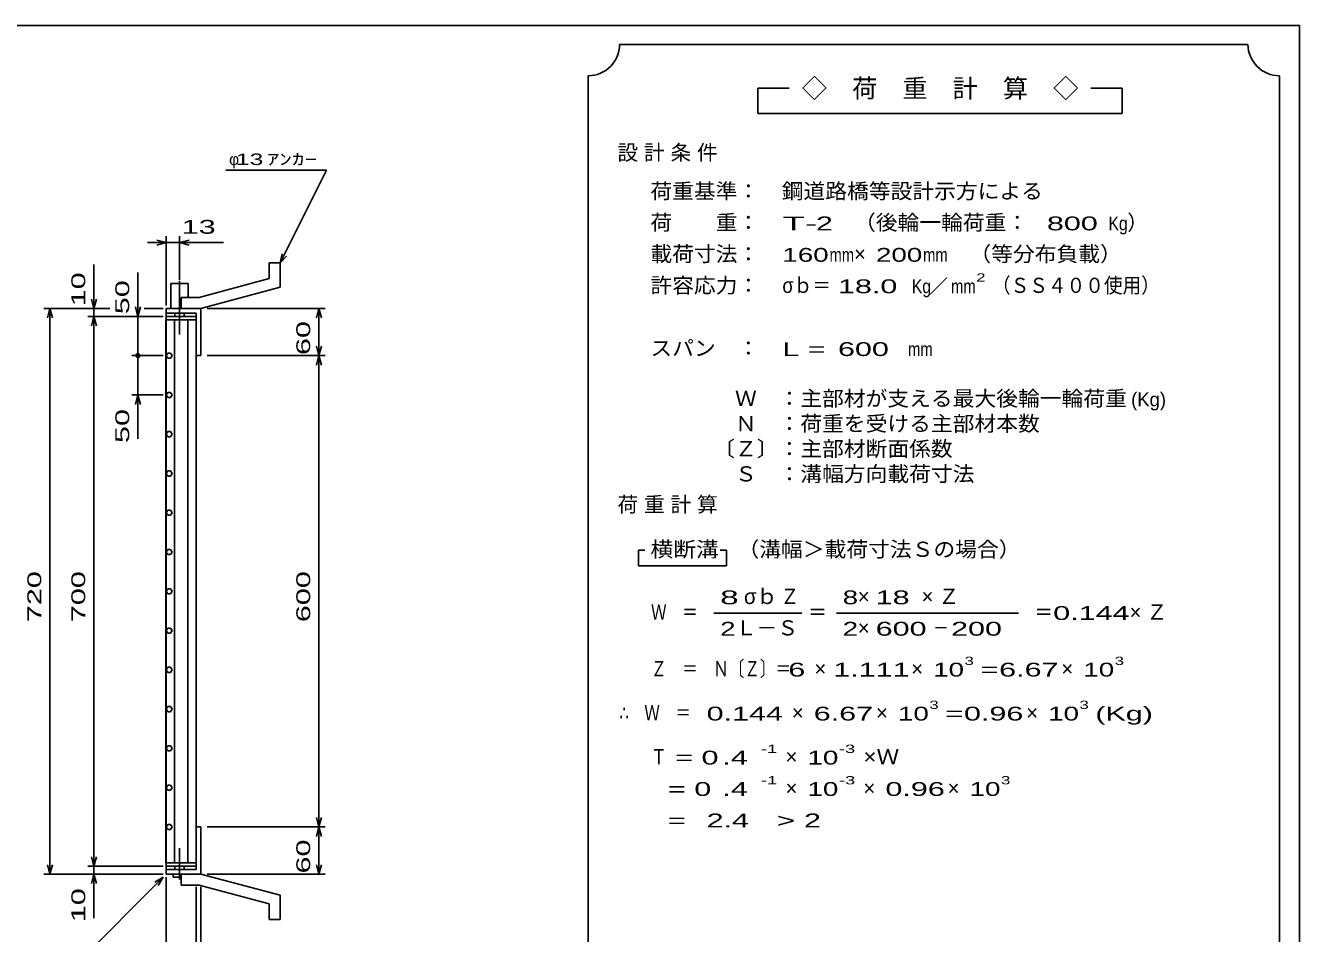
# Model space of a CAD drawing. Units: millimetres, scale not verified. Extents: x -1456 to 1385, y -1026 to 843.
# Drawn here: x -237 to 1385, y -313 to 843 of the extents above; entities that cross this region are included whole.
import ezdxf
from ezdxf.enums import TextEntityAlignment as Align

# ---------------------------------------------------------------- set-up
doc = ezdxf.new("R2010")
doc.units = ezdxf.units.MM
doc.header["$LTSCALE"] = 8
doc.linetypes.add('LONG_DASHED_DOTTED', pattern=[15.25, 12, -1.5, 0.25, -1.5])
for name, color, linetype, lineweight in [('0_2', 150, 'Continuous', 25), ('16', 3, 'Continuous', 25), ('19', 6, 'Continuous', 25), ('22', 4, 'Continuous', 25), ('24', 2, 'Continuous', 25)]:
    doc.layers.add(name, color=color, linetype=linetype, lineweight=lineweight)
doc.styles.add('ベクトル', font='')
doc.styles.get('ベクトル').set_extended_font_data('ベクトル')

msp = doc.modelspace()

# ---------------------------------------------------------------- linework, layer by layer
at = {"layer": '0_2'}
for p, q in [((-1383.2, 842.8), (1384.8, 842.8)), ((1384.8, 842.8), (1384.8, -917.2))]:
    msp.add_line(p, q, dxfattribs=at)
at = {"layer": '16'}
for p, q in [((-20, 472.5), (-58, 472.5)), ((-58, 472.5), (-58, 468)), ((-20, 468), (-20, 472.5)), ((-58.7, -223), (-58.7, 468)), ((-58.7, 468), (-58, 468)), ((-58, 468), (-20, 468)), ((-58, 468), (-58, -223)), ((-20, 468), (-58, 468)), ((-47.5, 468), (-47.5, -223)), ((-30.5, -223), (-30.5, 468)), ((-20, -223), (-20, 468)), ((-56.146, 425.735), (-58, 422.475)), ((-58, 422.475), (-56.104, 419.24)), ((-52.396, 425.76), (-56.146, 425.735)), ((-50.5, 422.5), (-52.396, 425.76)), ((-52.354, 419.265), (-50.5, 422.525)), ((-56.104, 419.24), (-52.354, 419.265)), ((-56.146, 375.735), (-58, 372.475)), ((-52.396, 375.76), (-56.146, 375.735)), ((-50.5, 372.5), (-52.396, 375.76)), ((-58, 372.475), (-56.104, 369.24)), ((-56.104, 369.24), (-52.354, 369.265)), ((-52.354, 369.265), (-50.5, 372.525)), ((-56.146, 325.735), (-58, 322.475)), ((-52.396, 325.76), (-56.146, 325.735)), ((-50.5, 322.5), (-52.396, 325.76)), ((-58, 322.475), (-56.104, 319.24)), ((-56.104, 319.24), (-52.354, 319.265)), ((-52.354, 319.265), (-50.5, 322.525)), ((-52.396, 275.76), (-56.146, 275.735)), ((-50.5, 272.5), (-52.396, 275.76)), ((-56.146, 275.735), (-58, 272.475)), ((-58, 272.475), (-56.104, 269.24)), ((-56.104, 269.24), (-52.354, 269.265)), ((-52.354, 269.265), (-50.5, 272.525)), ((-56.146, 225.735), (-58, 222.475)), ((-58, 222.475), (-56.104, 219.24)), ((-52.396, 225.76), (-56.146, 225.735)), ((-56.104, 219.24), (-52.354, 219.265)), ((-50.5, 222.5), (-52.396, 225.76)), ((-52.354, 219.265), (-50.5, 222.525)), ((-56.146, 175.735), (-58, 172.475)), ((-58, 172.475), (-56.104, 169.24)), ((-52.396, 175.76), (-56.146, 175.735)), ((-56.104, 169.24), (-52.354, 169.265)), ((-50.5, 172.5), (-52.396, 175.76)), ((-52.354, 169.265), (-50.5, 172.525)), ((-56.146, 125.735), (-58, 122.475)), ((-58, 122.475), (-56.104, 119.24)), ((-52.396, 125.76), (-56.146, 125.735)), ((-56.104, 119.24), (-52.354, 119.265)), ((-50.5, 122.5), (-52.396, 125.76)), ((-52.354, 119.265), (-50.5, 122.525)), ((-56.146, 75.735), (-58, 72.475)), ((-58, 72.475), (-56.104, 69.24)), ((-52.396, 75.76), (-56.146, 75.735)), ((-56.104, 69.24), (-52.354, 69.265)), ((-50.5, 72.5), (-52.396, 75.76)), ((-52.354, 69.265), (-50.5, 72.525)), ((-56.146, 25.735), (-58, 22.475)), ((-58, 22.475), (-56.104, 19.24)), ((-52.396, 25.76), (-56.146, 25.735)), ((-56.104, 19.24), (-52.354, 19.265)), ((-50.5, 22.5), (-52.396, 25.76)), ((-52.354, 19.265), (-50.5, 22.525)), ((-56.146, -24.265), (-58, -27.525)), ((-58, -27.525), (-56.104, -30.76)), ((-52.396, -24.24), (-56.146, -24.265)), ((-56.104, -30.76), (-52.354, -30.735)), ((-50.5, -27.5), (-52.396, -24.24)), ((-52.354, -30.735), (-50.5, -27.475)), ((-56.146, -74.265), (-58, -77.525)), ((-58, -77.525), (-56.104, -80.76)), ((-52.396, -74.24), (-56.146, -74.265)), ((-56.104, -80.76), (-52.354, -80.735)), ((-50.5, -77.5), (-52.396, -74.24)), ((-52.354, -80.735), (-50.5, -77.475)), ((-56.146, -124.265), (-58, -127.525)), ((-58, -127.525), (-56.104, -130.76)), ((-52.396, -124.24), (-56.146, -124.265)), ((-50.5, -127.5), (-52.396, -124.24)), ((-52.354, -130.735), (-50.5, -127.475)), ((-56.104, -130.76), (-52.354, -130.735)), ((-56.146, -174.265), (-58, -177.525)), ((-58, -177.525), (-56.104, -180.76)), ((-52.396, -174.24), (-56.146, -174.265)), ((-50.5, -177.5), (-52.396, -174.24)), ((-52.354, -180.735), (-50.5, -177.475)), ((-56.104, -180.76), (-52.354, -180.735)), ((-58, -223), (-58.7, -223)), ((-58, -223), (-20, -223)), ((-58, -227.5), (-58, -223)), ((-58, -223), (-20, -223)), ((-20, -223), (-20, -227.5)), ((-20, -227.5), (-58, -227.5))]:
    msp.add_line(p, q, dxfattribs=at)
at = {"layer": '19'}
for p, q in [((73, 540.5), (87, 540.5)), ((73, 520.5), (73, 540.5)), ((87, 509.5), (87, 540.5)), ((73, 520.5), (-16, 496.5)), ((-52, 482.5), (-52, 514.5)), ((-52, 514.5), (-30, 514.5)), ((-30, 496.5), (-30, 514.5)), ((-14, 482.5), (87, 509.5)), ((-39, 496.5), (-16, 496.5)), ((-39, 482.5), (-39, 496.5)), ((-58, 472.5), (-58, 482.5)), ((-58, 476.5), (-58, 482.5)), ((-58, 482.5), (-15, 482.5)), ((-20, 476.5), (-58, 476.5)), ((-47, 472.5), (-47, 476.5)), ((-39, 482.5), (-14, 482.5)), ((-35, 476.5), (-35, 472.5)), ((-20, 422.5), (-20, 476.5)), ((-15, 482.5), (-14, 481.5)), ((-14, 481.5), (-14, 422.5)), ((-14, 422.5), (-20, 422.5)), ((-14, -177.5), (-20, -177.5)), ((-20, -177.5), (-20, -231.5)), ((-14, -236.5), (-14, -177.5)), ((-58, -231.5), (-58, -221.5)), ((-58, -231.5), (-58, -237.5)), ((-20, -231.5), (-58, -231.5)), ((-58, -237.5), (-15, -237.5)), ((-49, -241.5), (-49, -237.5)), ((-49, -241.5), (-39, -241.5)), ((-47, -227.5), (-47, -231.5)), ((-39, -237.5), (-14, -237.5)), ((-39, -251.5), (-39, -237.5)), ((-35, -231.5), (-35, -227.5)), ((-15, -237.5), (-14, -236.5)), ((-14, -237.5), (87, -264.5)), ((-39, -251.5), (-16, -251.5)), ((73, -275.5), (-16, -251.5)), ((73, -295.5), (73, -275.5)), ((87, -295.5), (87, -264.5)), ((73, -295.5), (87, -295.5))]:
    msp.add_line(p, q, dxfattribs=at)
at = {"layer": '19', "linetype": 'LONG_DASHED_DOTTED'}
for p, q in [((-41, 517.5), (-41, 449.5)), ((-41, -244.5), (-41, -204.5))]:
    msp.add_line(p, q, dxfattribs=at)
at = {"layer": '22'}
for p, q in [((18, 658.5), (146, 658.5)), ((87, 540.5), (146, 658.5)), ((-58, 566.5), (-70, 569.7)), ((-58, 486.5), (-58, 574.5)), ((-41, 518.496), (-41, 574.5)), ((-41, 566.5), (-29, 569.7)), ((-82, 566.5), (-58, 566.5)), ((-70, 563.3), (-58, 566.5)), ((-58, 566.5), (-41, 566.5)), ((-29, 563.3), (-41, 566.5)), ((-41, 566.5), (15, 566.5)), ((87, 540.5), (89.4, 552.18)), ((-150, 482.5), (-150, 538.5)), ((87, 540.5), (95, 549.3)), ((-94, 472.5), (-94, 528.5)), ((-150, 482.5), (-153.2, 494.5)), ((-150, 482.5), (-146.8, 494.5)), ((-214, 482.5), (-130, 482.5)), ((-209.2, 470.5), (-206, 482.5)), ((-202.8, 470.5), (-206, 482.5)), ((-206, -237.5), (-206, 482.5)), ((-158, 482.5), (-130, 482.5)), ((-158, 472.5), (-62, 472.5)), ((-153.2, 460.5), (-150, 472.5)), ((-150, 472.5), (-150, 482.5)), ((-146.8, 460.5), (-150, 472.5)), ((-150, -227.5), (-150, 472.5)), ((-62, 472.5), (-102, 472.5)), ((-94, 472.5), (-97.2, 484.5)), ((-90.8, 484.5), (-94, 472.5)), ((-94, 472.5), (-94, 422.5)), ((-86, 482.5), (-62, 482.5)), ((-86, 482.5), (-62, 482.5)), ((-6, 482.5), (144.4, 482.5)), ((133.2, 470.5), (136.4, 482.5)), ((139.6, 470.5), (136.4, 482.5)), ((136.4, 422.5), (136.4, 482.5)), ((-102, 422.5), (-62, 422.5)), ((-94, 372.5), (-94, 422.5)), ((-6, 422.5), (144.4, 422.5)), ((136.4, 422.5), (133.2, 434.5)), ((133.2, 410.5), (136.4, 422.5)), ((136.4, 422.5), (139.6, 434.5)), ((139.6, 410.5), (136.4, 422.5)), ((136.4, -177.5), (136.4, 422.5)), ((-102, 372.5), (-62, 372.5)), ((-97.2, 360.5), (-94, 372.5)), ((-90.8, 360.5), (-94, 372.5)), ((-94, 316.5), (-94, 372.5)), ((-6, -177.5), (144.4, -177.5)), ((136.4, -177.5), (133.2, -165.5)), ((133.2, -189.5), (136.4, -177.5)), ((136.4, -177.5), (139.6, -165.5)), ((139.6, -189.5), (136.4, -177.5)), ((136.4, -237.5), (136.4, -177.5)), ((-206, -237.5), (-209.2, -225.5)), ((-206, -237.5), (-202.8, -225.5)), ((-150, -227.5), (-153.2, -215.5)), ((-150, -227.5), (-146.8, -215.5)), ((136.4, -237.5), (133.2, -225.5)), ((136.4, -237.5), (139.6, -225.5)), ((-214, -237.5), (-62, -237.5)), ((-182, -361.5), (-62, -241.5)), ((-158, -227.5), (-62, -227.5)), ((-158, -237.5), (-62, -237.5)), ((-153.2, -249.5), (-150, -237.5)), ((-150, -237.5), (-150, -227.5)), ((-146.8, -249.5), (-150, -237.5)), ((-150, -293.5), (-150, -237.5)), ((-72.4, -247.9), (-62, -241.5)), ((-68.4, -251.9), (-62, -241.5)), ((-58, -369.5), (-58, -241.5)), ((-58, -425.5), (-58, -241.5)), ((-6, -237.5), (144.4, -237.5)), ((-20, -369.5), (-20, -253.7)), ((-14, -353.5), (-14, -253.7))]:
    msp.add_line(p, q, dxfattribs=at)
msp.add_circle((-94, 422.5), 2.4, dxfattribs=at)
at = {"layer": '24', "color": 4}
for p, q in [((1319.2, 818.8), (519.2, 818.8)), ((479.2, 778.8), (479.2, -461.2)), ((1359.2, -461.2), (1359.2, 778.8)), ((735.2, 762.8), (695.2, 762.8)), ((695.2, 762.8), (695.2, 730.8)), ((1159.2, 762.8), (1119.2, 762.8)), ((1159.2, 730.8), (1159.2, 762.8)), ((695.2, 730.8), (1159.2, 730.8)), ((551.2, 174.8), (543.2, 174.8)), ((543.2, 174.8), (543.2, 154.8)), ((655.2, 174.8), (647.2, 174.8)), ((655.2, 154.8), (655.2, 174.8)), ((543.2, 154.8), (655.2, 154.8)), ((639.2, 94.8), (751.2, 94.8)), ((795.2, 94.8), (1027.2, 94.8))]:
    msp.add_line(p, q, dxfattribs=at)
for centre, start, end in [((479.2, 818.8), 270, 0), ((1359.2, 818.8), 180, 270)]:
    msp.add_arc(centre, 40, start, end, dxfattribs=at)

# ---------------------------------------------------------------- texts
at = {"layer": '22', "color": 2, "style": 'ベクトル'}
msp.add_text('φ', height=14.66, dxfattribs=at).set_placement((22, 672.5), align=Align.MIDDLE_LEFT)
for s, height, width, p in [(' 13 ', 14.66, 1.6, (22, 672.5)), ('ｱﾝｶｰ', 14.66, 1.6, (70, 672.5)), (' 13 ', 17.6, 1.65, (-49, 586.5))]:
    msp.add_text(s, height=height, dxfattribs=dict(at, width=width)).set_placement(p, align=Align.MIDDLE_LEFT)
at = {"layer": '22', "color": 2, "style": 'ベクトル', "width": 1.65}
for s, p in [(' 10 ', (-170, 474.5)), (' 50 ', (-114, 464.5)), (' 60 ', (116.4, 412.5)), (' 50 ', (-114, 300.5)), (' 720 ', (-226, 72.5)), (' 700 ', (-170, 72.5)), (' 600 ', (116.4, 72.5)), (' 60 ', (116.4, -247.5)), (' 10 ', (-170, -309.5))]:
    msp.add_text(s, height=17.6, rotation=90, dxfattribs=at).set_placement(p, align=Align.MIDDLE_LEFT)
at = {"layer": '24', "style": 'ベクトル'}
for s, height, p in [('◇\u3000荷\u3000重\u3000計\u3000算\u3000◇', 23.46, (751.2, 762.8)), ('）', 19.35, (1165.6, 592)), ('×', 19.35, (817.6, 552)), ('／', 17.6, (913.2, 510.8)), ('(Kg)', 17.6, (1170.4, 366.8)), ('σｂ', 19.35, (677.6, 116)), ('×', 19.35, (822.4, 116)), ('Ｌ－Ｓ', 19.35, (667.2, 76)), ('×', 19.35, (822.4, 76)), ('×', 19.35, (767.2, 24)), ('×', 19.35, (890.4, 24)), ('×', 19.35, (1081.6, 24)), ('×', 19.35, (738.4, -32)), ('×', 19.35, (845.6, -32)), ('×', 19.35, (1036.8, -32)), ('×', 19.35, (730.4, -88)), ('×', 19.35, (730.4, -128)), ('×', 19.35, (829.6, -128)), ('×', 19.35, (936.8, -128))]:
    msp.add_text(s, height=height, dxfattribs=at).set_placement(p, align=Align.MIDDLE_LEFT)
for s, height, width, p in [('荷重基準：\u3000', 19.35, 1.05, (558.4, 632)), ('鋼道路橋等設計示方による', 19.35, 1.05, (725.6, 632)), ('荷\u3000\u3000重：\u3000', 19.35, 1.05, (558.4, 592)), ('（後輪一輪荷重：', 19.35, 1.05, (817.6, 592)), ('T-', 17.6, 2, (726.4, 590.8)), (' 2 ', 17.6, 1.65, (758.4, 590.8)), ('  800', 17.6, 1.65, (1041.6, 590.8)), ('Kg', 17.6, 0.85, (1141.6, 590.8)), ('載荷寸法：\u3000', 19.35, 1.05, (558.4, 552)), ('160', 17.6, 1.5, (726.4, 550.8)), ('mm', 17.6, 0.8, (786.4, 550.8)), ('200', 17.6, 1.5, (845.6, 550.8)), ('mm', 17.6, 0.8, (905.6, 550.8)), ('\u3000（等分布負載）', 19.35, 1.05, (936.8, 552)), ('許容応力：\u3000', 19.35, 1.05, (558.4, 512)), ('σｂ＝', 19.35, 0.9, (726.4, 512)), (' 18.0', 17.6, 1.65, (786.4, 510.8)), ('Kg', 17.6, 0.85, (891.2, 510.8)), ('2', 10.56, 1.5, (973.2, 522)), ('（ＳＳ４００使用）', 19.35, 0.9, (993.2, 512)), ('mm', 17.6, 0.8, (941.2, 510.8)), ('スパン\u3000：\u3000', 19.35, 1.05, (558.4, 432)), ('L =', 17.6, 1.65, (726.4, 430.8)), (' 600 ', 17.6, 1.65, (786.4, 430.8)), ('mm', 17.6, 0.8, (886.4, 430.8)), ('\u3000Ｗ\u3000：主部材が支える最大後輪一輪荷重', 19.35, 1.05, (638.4, 368)), ('\u3000Ｎ\u3000：荷重を受ける主部材本数', 19.35, 1.05, (638.4, 336)), ('〔Ｚ〕：主部材断面係数', 19.35, 1.05, (638.4, 304)), ('\u3000Ｓ\u3000：溝幅方向載荷寸法', 19.35, 1.05, (638.4, 272)), ('横断溝', 19.35, 1.1, (558.4, 176)), ('\u3000（溝幅＞載荷寸法Ｓの場合）', 19.35, 1.05, (641.6, 176)), ('8', 17.6, 1.8, (647.2, 114.8)), ('Ｚ', 19.35, 0.9, (724, 116)), ('8', 17.6, 1.5, (803.2, 114.8)), (' 18 ', 17.6, 1.65, (834.4, 114.8)), ('Ｗ\u3000＝', 19.35, 0.75, (559.2, 96)), ('＝', 19.35, 0.9, (759.2, 96)), ('＝', 19.35, 0.9, (1047.2, 96)), ('0.144', 17.6, 1.65, (1071.2, 94.8)), ('2', 17.6, 1.5, (647.2, 74.8)), ('2', 17.6, 1.5, (803.2, 74.8)), (' 600 ', 17.6, 1.65, (834.4, 74.8)), (' 200 ', 17.6, 1.65, (930.4, 74.8)), ('－', 19.35, 0.75, (918.4, 76)), ('Ｚ\u3000＝\u3000Ｎ〔Ｚ〕＝', 19.35, 0.75, (559.2, 24)), ('3', 10.56, 1.5, (958.4, 34)), ('3', 10.56, 1.5, (1149.6, 34)), (' 6 ', 17.6, 1.65, (723.2, 22.8)), ('1.111', 17.6, 1.65, (791.2, 22.8)), ('10', 17.6, 1.5, (918.4, 22.8)), ('=', 17.6, 1.7, (978.4, 22.8)), ('6.67', 17.6, 1.65, (1002.4, 22.8)), ('10', 17.6, 1.5, (1109.6, 22.8)), ('∴\u3000Ｗ\u3000＝', 19.35, 0.75, (519.2, -32)), (' 0.144', 17.6, 1.65, (619.2, -33.2)), ('6.67', 17.6, 1.65, (766.4, -33.2)), ('10', 17.6, 1.5, (873.6, -33.2)), ('3', 10.56, 1.5, (913.6, -22)), ('=', 17.6, 1.7, (933.6, -33.2)), ('0.96', 17.6, 1.65, (957.6, -33.2)), ('10', 17.6, 1.5, (1064.8, -33.2)), ('3', 10.56, 1.5, (1104.8, -22)), ('(Kg)', 17.6, 1.65, (1124.8, -33.2)), ('Ｔ', 19.35, 0.75, (559.2, -88)), (' = 0', 17.6, 1.65, (579.2, -89.2)), (' .4 ', 17.6, 1.65, (639.2, -89.2)), ('-1', 10.56, 1.65, (699.2, -78)), ('10', 17.6, 1.5, (758.4, -89.2)), ('-3', 10.56, 1.65, (798.4, -78)), ('×Ｗ', 19.35, 1.1, (829.6, -88)), ('-1', 10.56, 1.65, (699.2, -118)), ('-3', 10.56, 1.65, (798.4, -118)), ('3', 10.56, 1.5, (1004.8, -118)), ('  = 0', 17.6, 1.65, (559.2, -129.2)), (' .4 ', 17.6, 1.65, (639.2, -129.2)), ('10', 17.6, 1.5, (758.4, -129.2)), ('0.96', 17.6, 1.65, (857.6, -129.2)), ('10', 17.6, 1.5, (964.8, -129.2)), (' 2.4', 17.6, 1.65, (619.2, -169.2)), (' 2 ', 17.6, 1.65, (743.2, -169.2)), ('  =', 17.6, 1.65, (559.2, -169.2)), ('>', 17.6, 1.7, (719.2, -169.2))]:
    msp.add_text(s, height=height, dxfattribs=dict(at, width=width)).set_placement(p, align=Align.MIDDLE_LEFT)
at = {"layer": '24', "char_height": 19.35, "attachment_point": 4, "style": 'ベクトル'}
for s, insert in [('\\T1.28;設計条件', (516.4, 680)), ('\\T1.28;荷重計算', (516.4, 232)), ('\\T1.42;×Ｚ', (903.6, 116)), ('\\T1.42;×Ｚ', (1168.4, 96))]:
    msp.add_mtext(s, dxfattribs=dict(at, insert=insert))

doc.saveas('drawing.dxf')
